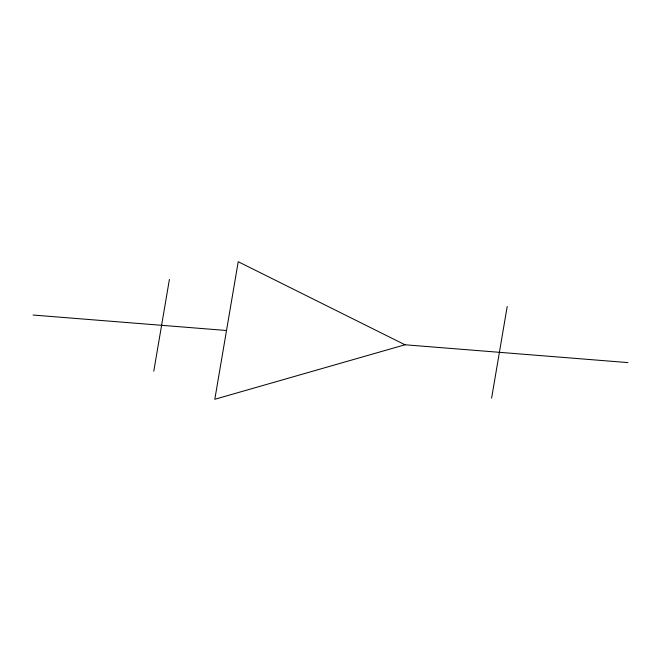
<?xml version="1.0" encoding="UTF-8"?>
<svg xmlns="http://www.w3.org/2000/svg" width="661" height="661" viewBox="0 0 661 661"><rect width="100%" height="100%" fill="white"/><g stroke="black" fill="none" stroke-linecap="round" stroke-linejoin="round"><path stroke-width="0.99" d="M153.79 371.16L169.398 279.463M491.602 398.162L507.21 306.464M404.986 344.769L214.808 399.277L238.224 261.723L404.986 344.769L627.95 362.592M33.05 315.033L226.516 330.5"/></g></svg>
